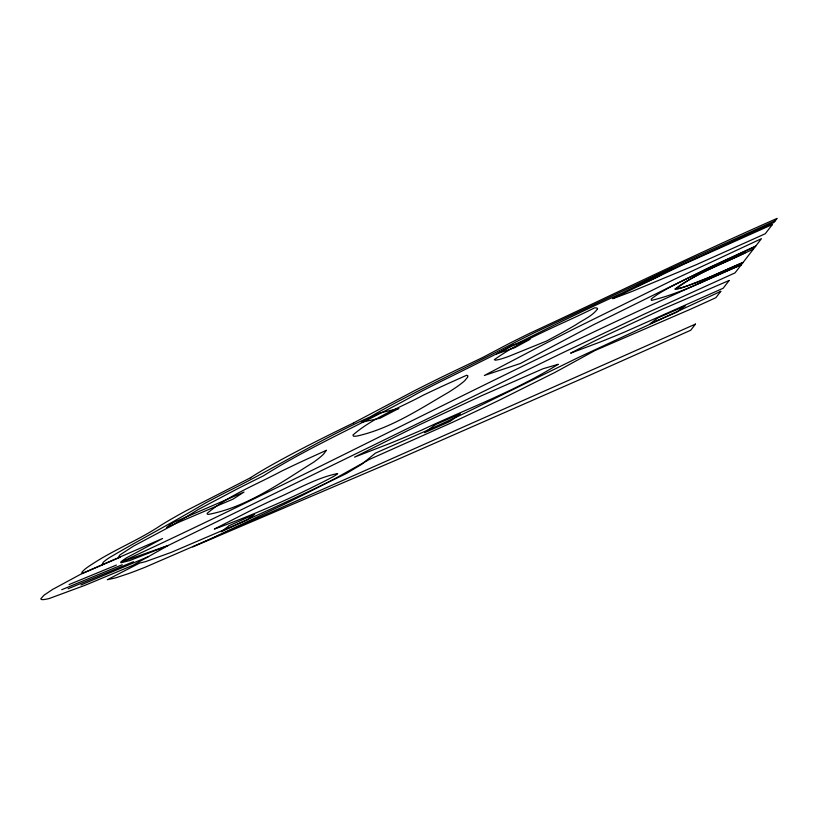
<?xml version="1.0" encoding="UTF-8"?>
<svg xmlns="http://www.w3.org/2000/svg" width="818" height="818" viewBox="0 0 818 818"><rect width="100%" height="100%" fill="white"/><g stroke="black" fill="none" stroke-linecap="round" stroke-linejoin="round"><path stroke-width="1.23" d="M250.676 477.692L186.218 510.708A183.784 11.861 -24.6 0 0 160.451 525.585C139.244 539.819 115.164 549.226 93.702 563.152A147.291 9.509 -24.6 0 0 84.775 569.318L81.994 572.089L81.902 573.715L120.277 557.181L118.743 556.639L119.96 554.911L133.61 546.056L172.813 525.197L198.242 509.512L238.242 488.418A200.216 12.924 -24.6 0 1 263.12 476.004C312.619 444.757 366.904 422.17 417.722 393.254A208.784 13.477 -24.6 0 1 440.207 381.781C500.555 352.313 559.993 320.983 621.291 293.468A264.071 17.045 -24.6 0 1 659.257 275.104L773.94 222.496L777.1 218.396C694.053 254.919 612.6 294.858 530.32 333.018A133.631 8.62 -24.6 0 0 508.234 344.02L482.661 357.497L446.618 374.726A185.563 11.973 -24.6 0 0 414.603 390.667L353.642 422.886M755.433 246.463L736.926 255.011A314.01 20.266 -24.6 0 0 684.39 279.776L593.019 324.991L520.309 363.519L484.348 375.482L536.772 347.967A533.08 34.397 -24.6 0 1 575.187 328.294L674.421 279.316L761.435 238.682L735.024 272.895L645.116 313.723L560.361 353.887L168.324 545.422L129.673 560.575L121.064 562.784L121.514 561.475A76.34 4.928 -24.6 0 1 126.872 557.651L162.526 538.51L82.066 573.51L52.628 589.42L44.1 595.136L40.9 598.633A138.702 8.947 -24.6 0 0 49.448 598.439L85.287 585.187L132.925 565.31L168.324 545.422L120.921 562.119C329.194 466.219 530.647 355.983 741.19 264.899C711.527 277.046 682.723 292.997 651.445 300.411L651.251 299.194L652.529 297.936L657.6 294.368A80.501 5.194 -24.6 0 1 671.036 286.648L706.824 268.631L755.74 246.054M745.689 252.465C722.642 264.194 696.885 272.793 676.394 288.549L677.938 288.764A53.119 3.425 -24.6 0 0 685.014 286.76L708.112 277.731L743.092 262.445C720.668 271.658 698.889 283.652 675.259 289.357L674.85 289.081C698.357 271.688 727.366 262.016 753.531 248.928M775.362 220.656L686.864 260.83L534.307 332.742A106.33 6.861 -24.6 0 0 514.665 342.63C466.71 367.977 416.935 389.859 369.9 417.016C319.94 439.348 273.744 468.857 224.715 492.917A151.647 9.785 -24.6 0 0 204.817 503.367C173.324 522.293 140.706 539.113 109.101 557.825A128.917 8.323 -24.6 0 0 103.16 562.375L102.178 564.757M81.013 584.962L148.61 556.537M61.759 589.706L122.23 564.747M68.058 588.755L133.477 561.71M69.08 584.553L116.401 565.074M250.42 477.804A188.15 12.137 -24.6 0 1 353.734 422.865M467.732 375.922L467.681 377.098L464.685 380.728A254.193 16.401 -24.6 0 1 448.55 392.292C419.644 409.072 391.035 428.172 358.059 435.81A129.929 8.384 -24.6 0 1 353.356 436.086L352.977 434.971C373.386 417.354 399.808 407.834 423.397 395.135A94.162 6.074 -24.6 0 1 448.755 383.264L466.761 375.206L467.732 375.922M558.132 364.327C515.667 390.922 466.914 408.755 421.393 430.217A149.285 9.632 -24.6 0 1 389.961 443.417L354.511 457.139L419.184 424.92L480.851 396.045L542.988 368.754L558.132 364.327M597.508 308.959C592.252 316.198 583.193 319.726 575.964 324.705A188.846 12.188 -24.6 0 1 559.42 334.102L546.588 341.024L508.305 356.556A69.428 4.479 -24.6 0 1 498.97 359.552L495.463 360.196L494.317 359.685C524.696 337.998 561.036 324.766 594.41 307.936A155.42 10.031 -24.6 0 1 597.508 308.959M326.362 450.329L323.621 454.062A350.176 22.597 -24.6 0 1 313.744 462.139C280.676 482.64 247.455 506.904 208.6 514.379A124.009 8.006 -24.6 0 1 207.22 513.275C229.009 495.094 256.566 484.553 281.474 471.178A101.146 6.524 -24.6 0 1 307.68 458.796L326.362 450.329M695.474 324.102L690.729 330.247L588.827 375.636L395.452 460.411L192.772 546.915L695.474 324.102M720.781 291.331L715.883 297.68A221.576 14.295 -24.6 0 1 690.361 309.286L594.87 350.585L554.982 372.415L499.205 400.217A223.733 14.438 -24.6 0 1 451.383 422.834L369.45 459.409L336.31 477.876A188.324 12.158 -24.6 0 1 283.253 504.757L210.349 539.001L145.471 567.099A95.471 6.166 -24.6 0 1 128.641 573.561L115.778 577.835L107.311 579.737L139.837 562.968A108.446 6.994 -24.6 0 0 146.115 561.445L171.187 552.395L234.132 525.473A231.238 14.918 -24.6 0 0 295.359 497.733A227.087 14.652 -24.6 0 0 346.29 473.54L361.863 464.184L375.421 453.121L430.575 428.898A200.911 12.965 -24.6 0 0 466.209 412.507L578.438 357.476L720.781 291.331M729.165 280.472L723.163 288.253L625.484 331.668A152.322 9.826 -24.6 0 1 599.819 342.159L570.627 353.151L578.203 349.225A124.428 8.027 -24.6 0 1 603.449 336.648L662.774 309.02L729.165 280.472M772.356 224.551L765.239 233.764L695.883 264.879L632.989 291.055A159.132 10.266 -24.6 0 1 612.702 298.662L685.126 263.611L772.356 224.551M172.25 523.029L166.637 527.426L232.997 499.144L244.04 492.058L172.25 523.029M229.275 525.596L221.167 531.782L247.016 519.921L254.664 514.348L229.275 525.596M435.217 424.706L424.603 432.671L449.992 421.434L460.278 413.867L435.217 424.706M684.911 306.075L676.956 312.047L650.187 323.652L657.979 317.875L684.911 306.075M671.936 268.089L657.161 277.118L636.731 286.28L649.001 279.04L671.936 268.089M333.447 476.546C295.042 496.761 255.134 514.256 214.347 529.072L252.23 509.778A119.448 7.71 -24.6 0 1 272.599 500.054C293.907 491.229 315.513 477.957 337.66 473.54A33.65 2.168 -24.6 0 1 333.447 476.536M512.048 345.39L496.526 353.959L514.737 347.67L530.105 339.306L512.048 345.39M398.734 408.509L380.125 418.192L361.351 422.323L379.644 413.049L398.734 408.509"/></g></svg>
